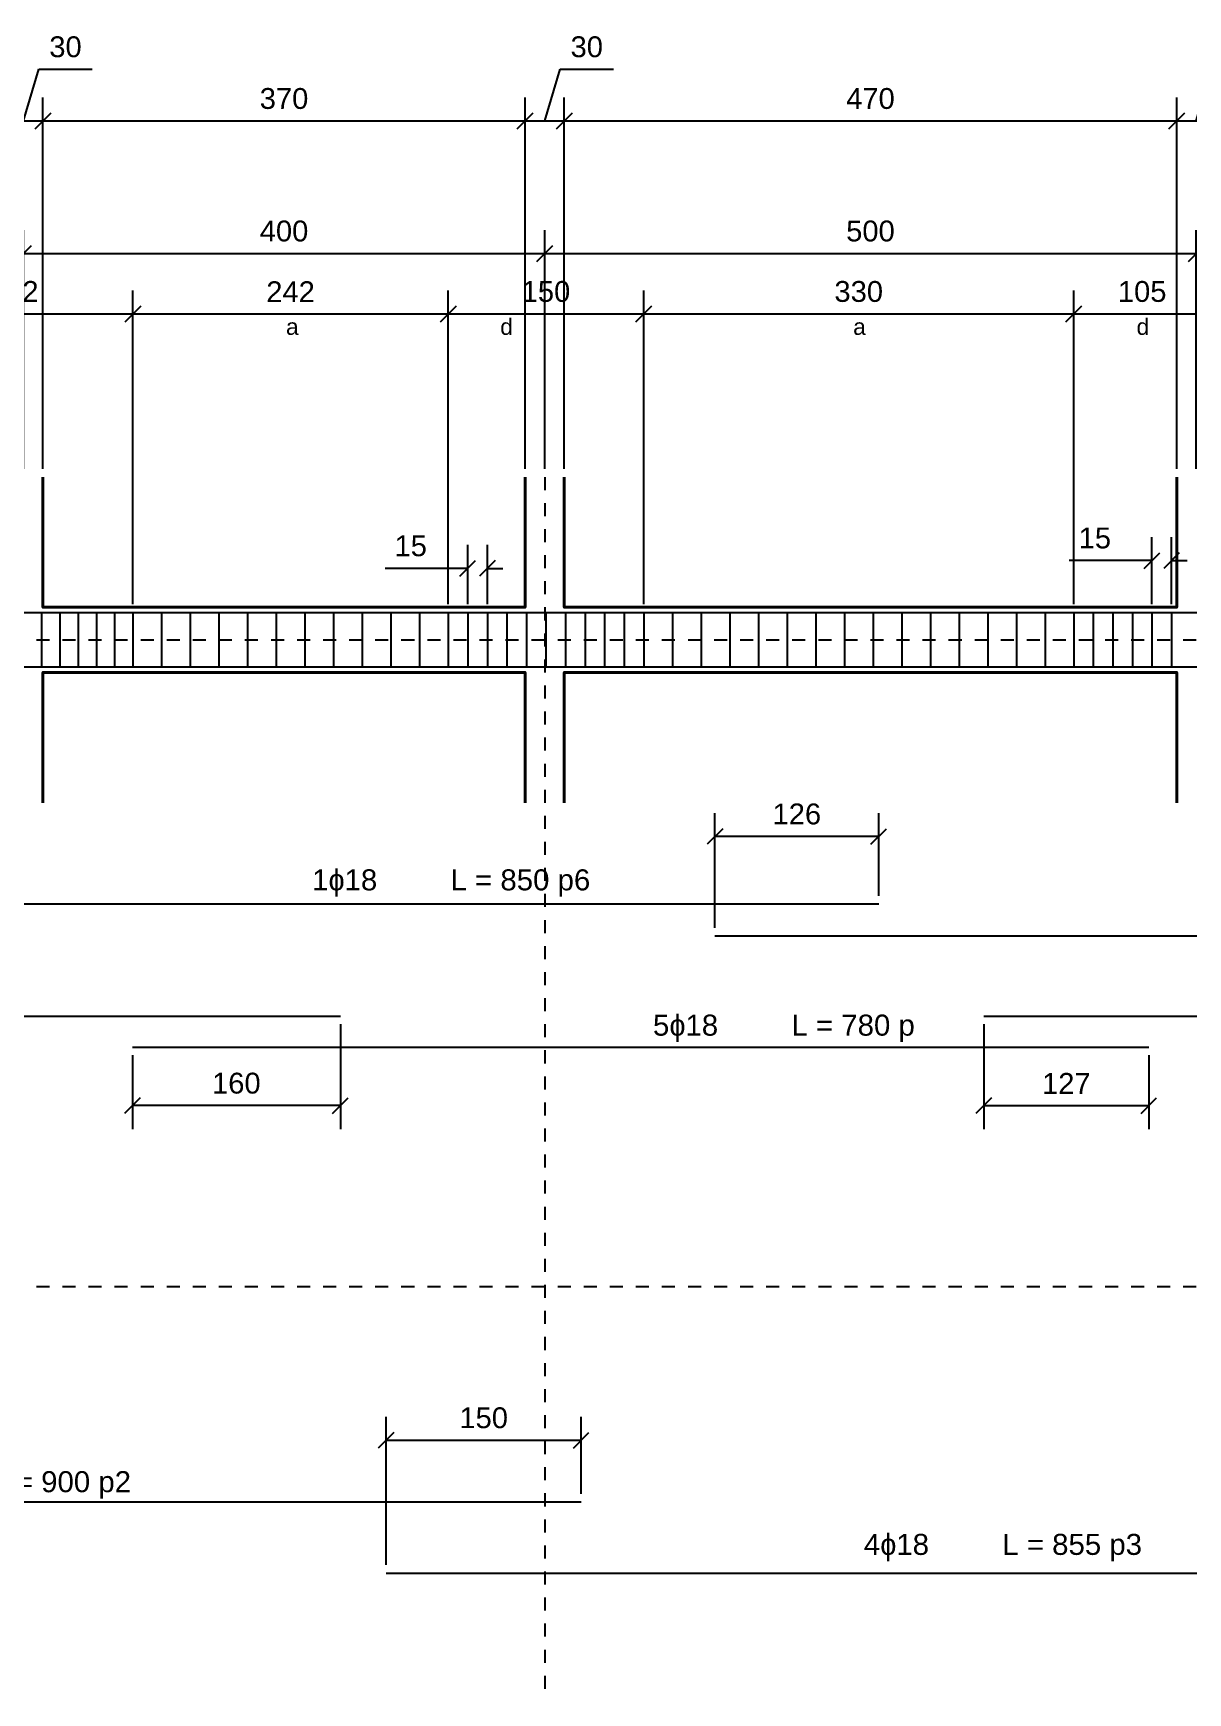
# Model space of a CAD drawing. Header units: millimetres. Extents: x 2008.4 to 2094, y 2341.6 to 2370.3.
# Drawn here: x 2016.33 to 2025.19, y 2357.55 to 2370.29 of the extents above; entities that cross this region are included whole.
import ezdxf

# ---------------------------------------------------------------- set-up
doc = ezdxf.new("R2010")
doc.units = ezdxf.units.MM
doc.header["$LTSCALE"] = 0.025
doc.linetypes.add('ACAD_ISO02W100', pattern=[15, 12, -3])
doc.linetypes.add('ACAD_ISO04W100', pattern=[30, 24, -3, 0, -3])
for name, color, linetype in [('armatura flessione', 1, 'Continuous'), ('armatura taglio', 1, 'Continuous'), ('cls', 3, 'Continuous'), ('proiezioni', 4, 'Continuous'), ('quote', 2, 'Continuous'), ('quote staffe', 2, 'Continuous'), ('testi', 2, 'Continuous'), ('testi staffe', 2, 'Continuous')]:
    doc.layers.add(name, color=color, linetype=linetype)
doc.layers.get('0').off()
doc.styles.get("Standard").update_dxf_attribs({"font": 'arial.ttf'})
doc.dimstyles.new('Quote', dxfattribs={"dimtxt": 0.16, "dimasz": 0.12, "dimexe": 0.18, "dimexo": 0.0625, "dimgap": 0.09, "dimtad": 1, "dimdec": 0, "dimlfac": 100, "dimzin": 0, "dimdsep": 46, "dimtxsty": 'Standard', "dimblk": 'OBLIQUE', "dimcen": 0.09, "dimclrd": 256, "dimclrt": 256, "dimadec": 0, "dimazin": 0, "dimtfac": 1, "dimtdec": 0, "dimtofl": 0, "dimtmove": 0, "dimatfit": 3, "dimldrblk": 'OBLIQUE', "dimfxl": 1, "dimtolj": 1, "dimtzin": 0, "dimlwd": 25, "dimarcsym": 0})

# ---------------------------------------------------------------- blocks, each defined once
blk = doc.blocks.new('_Oblique')
at = {"color": 0, "linetype": 'ByBlock', "lineweight": -2}
blk.add_line((-0.5, -0.5), (0.5, 0.5), dxfattribs=at)
blk = doc.blocks.new('*D3')
at = {"layer": 'Defpoints', "color": 0, "transparency": 16777216}
for p in [(2020.537, 2359.488), (2020.537, 2359.015), (2019.04, 2358.469)]:
    blk.add_point(p, dxfattribs=at)
at = {"layer": 'quote', "color": 0, "lineweight": -2, "transparency": 16777216}
for p, q in [((2019.04, 2358.531), (2019.04, 2359.668)), ((2020.537, 2359.078), (2020.537, 2359.668))]:
    blk.add_line(p, q, dxfattribs=at)
at = {"layer": 'quote', "lineweight": 25, "transparency": 16777216}
blk.add_line((2019.04, 2359.488), (2020.537, 2359.488), dxfattribs=at)
at = {"layer": 'quote', "lineweight": 25, "transparency": 16777216, "xscale": 0.12, "yscale": 0.12, "zscale": 0.12, "rotation": 180}
blk.add_blockref('_Oblique', (2019.04, 2359.488), dxfattribs=at)
at = {"layer": 'quote', "lineweight": 25, "transparency": 16777216, "xscale": 0.12, "yscale": 0.12, "zscale": 0.12}
blk.add_blockref('_Oblique', (2020.537, 2359.488), dxfattribs=at)
at = {"layer": 'quote', "transparency": 16777216, "insert": (2019.789, 2359.66), "char_height": 0.16, "attachment_point": 5}
blk.add_mtext('\\A1;150', dxfattribs=at)
blk = doc.blocks.new('*D5')
at = {"layer": 'Defpoints', "color": 0, "transparency": 16777216}
for p in [(2023.626, 2362.744), (2024.893, 2362.506), (2024.893, 2362.057)]:
    blk.add_point(p, dxfattribs=at)
at = {"layer": 'quote', "color": 0, "lineweight": -2, "transparency": 16777216}
for p, q in [((2023.626, 2362.681), (2023.626, 2361.877)), ((2024.893, 2362.443), (2024.893, 2361.877))]:
    blk.add_line(p, q, dxfattribs=at)
at = {"layer": 'quote', "lineweight": 25, "transparency": 16777216}
blk.add_line((2023.626, 2362.057), (2024.893, 2362.057), dxfattribs=at)
at = {"layer": 'quote', "lineweight": 25, "transparency": 16777216, "xscale": 0.12, "yscale": 0.12, "zscale": 0.12, "rotation": 180}
blk.add_blockref('_Oblique', (2023.626, 2362.057), dxfattribs=at)
at = {"layer": 'quote', "lineweight": 25, "transparency": 16777216, "xscale": 0.12, "yscale": 0.12, "zscale": 0.12}
blk.add_blockref('_Oblique', (2024.893, 2362.057), dxfattribs=at)
at = {"layer": 'quote', "transparency": 16777216, "insert": (2024.26, 2362.227), "char_height": 0.16, "attachment_point": 5}
blk.add_mtext('\\A1;127', dxfattribs=at)
blk = doc.blocks.new('*D7')
at = {"layer": 'Defpoints', "color": 0, "transparency": 16777216}
for p in [(2021.564, 2364.122), (2022.82, 2363.604), (2021.564, 2363.359)]:
    blk.add_point(p, dxfattribs=at)
at = {"layer": 'quote', "color": 0, "lineweight": -2, "transparency": 16777216}
for p, q in [((2021.564, 2363.421), (2021.564, 2364.302)), ((2022.82, 2363.667), (2022.82, 2364.302))]:
    blk.add_line(p, q, dxfattribs=at)
at = {"layer": 'quote', "lineweight": 25, "transparency": 16777216}
blk.add_line((2022.82, 2364.122), (2021.564, 2364.122), dxfattribs=at)
at = {"layer": 'quote', "lineweight": 25, "transparency": 16777216, "xscale": 0.12, "yscale": 0.12, "zscale": 0.12, "rotation": 180}
blk.add_blockref('_Oblique', (2021.564, 2364.122), dxfattribs=at)
at = {"layer": 'quote', "lineweight": 25, "transparency": 16777216, "xscale": 0.12, "yscale": 0.12, "zscale": 0.12}
blk.add_blockref('_Oblique', (2022.82, 2364.122), dxfattribs=at)
at = {"layer": 'quote', "transparency": 16777216, "insert": (2022.192, 2364.294), "char_height": 0.16, "attachment_point": 5}
blk.add_mtext('\\A1;126', dxfattribs=at)
blk = doc.blocks.new('*D8')
at = {"layer": 'Defpoints', "color": 0, "transparency": 16777216}
for p in [(2018.689, 2362.744), (2017.093, 2362.506), (2017.093, 2362.057)]:
    blk.add_point(p, dxfattribs=at)
at = {"layer": 'quote', "color": 0, "lineweight": -2, "transparency": 16777216}
for p, q in [((2018.689, 2362.681), (2018.689, 2361.877)), ((2017.093, 2362.443), (2017.093, 2361.877))]:
    blk.add_line(p, q, dxfattribs=at)
at = {"layer": 'quote', "lineweight": 25, "transparency": 16777216}
blk.add_line((2018.689, 2362.057), (2017.093, 2362.057), dxfattribs=at)
at = {"layer": 'quote', "lineweight": 25, "transparency": 16777216, "xscale": 0.12, "yscale": 0.12, "zscale": 0.12, "rotation": 180}
blk.add_blockref('_Oblique', (2017.093, 2362.057), dxfattribs=at)
at = {"layer": 'quote', "lineweight": 25, "transparency": 16777216, "xscale": 0.12, "yscale": 0.12, "zscale": 0.12}
blk.add_blockref('_Oblique', (2018.689, 2362.057), dxfattribs=at)
at = {"layer": 'quote', "transparency": 16777216, "insert": (2017.891, 2362.228), "char_height": 0.16, "attachment_point": 5}
blk.add_mtext('\\A1;160', dxfattribs=at)
blk = doc.blocks.new('*D12')
at = {"layer": 'Defpoints', "color": 0, "transparency": 16777216}
for p in [(2020.257, 2368.596), (2016.257, 2366.881), (2020.257, 2366.881)]:
    blk.add_point(p, dxfattribs=at)
at = {"layer": 'quote', "color": 0, "lineweight": -2, "transparency": 16777216}
for p, q in [((2016.257, 2366.944), (2016.257, 2368.776)), ((2020.257, 2366.944), (2020.257, 2368.776))]:
    blk.add_line(p, q, dxfattribs=at)
at = {"layer": 'quote', "lineweight": 25, "transparency": 16777216}
blk.add_line((2016.257, 2368.596), (2020.257, 2368.596), dxfattribs=at)
at = {"layer": 'quote', "lineweight": 25, "transparency": 16777216, "xscale": 0.12, "yscale": 0.12, "zscale": 0.12, "rotation": 180}
blk.add_blockref('_Oblique', (2016.257, 2368.596), dxfattribs=at)
at = {"layer": 'quote', "lineweight": 25, "transparency": 16777216, "xscale": 0.12, "yscale": 0.12, "zscale": 0.12}
blk.add_blockref('_Oblique', (2020.257, 2368.596), dxfattribs=at)
at = {"layer": 'quote', "transparency": 16777216, "insert": (2018.257, 2368.768), "char_height": 0.16, "attachment_point": 5}
blk.add_mtext('\\A1;400', dxfattribs=at)
blk = doc.blocks.new('*D13')
at = {"layer": 'Defpoints', "color": 0, "transparency": 16777216}
for p in [(2025.257, 2368.596), (2020.257, 2366.881), (2025.257, 2366.881)]:
    blk.add_point(p, dxfattribs=at)
at = {"layer": 'quote', "color": 0, "lineweight": -2, "transparency": 16777216}
for p, q in [((2020.257, 2366.944), (2020.257, 2368.776)), ((2025.257, 2366.944), (2025.257, 2368.776))]:
    blk.add_line(p, q, dxfattribs=at)
at = {"layer": 'quote', "lineweight": 25, "transparency": 16777216}
blk.add_line((2020.257, 2368.596), (2025.257, 2368.596), dxfattribs=at)
at = {"layer": 'quote', "lineweight": 25, "transparency": 16777216, "xscale": 0.12, "yscale": 0.12, "zscale": 0.12, "rotation": 180}
blk.add_blockref('_Oblique', (2020.257, 2368.596), dxfattribs=at)
at = {"layer": 'quote', "lineweight": 25, "transparency": 16777216, "xscale": 0.12, "yscale": 0.12, "zscale": 0.12}
blk.add_blockref('_Oblique', (2025.257, 2368.596), dxfattribs=at)
at = {"layer": 'quote', "transparency": 16777216, "insert": (2022.757, 2368.768), "char_height": 0.16, "attachment_point": 5}
blk.add_mtext('\\A1;500', dxfattribs=at)
blk = doc.blocks.new('*D20')
at = {"layer": 'Defpoints', "color": 0, "transparency": 16777216}
for p in [(2016.407, 2369.614), (2016.107, 2366.881), (2016.407, 2366.881)]:
    blk.add_point(p, dxfattribs=at)
at = {"layer": 'quote', "lineweight": 25, "transparency": 16777216}
for p, q in [((2016.257, 2369.614), (2016.376, 2370.01)), ((2016.376, 2370.01), (2016.785, 2370.01)), ((2016.107, 2369.614), (2016.407, 2369.614))]:
    blk.add_line(p, q, dxfattribs=at)
at = {"layer": 'quote', "color": 0, "lineweight": -2, "transparency": 16777216}
for p, q in [((2016.107, 2366.944), (2016.107, 2369.794)), ((2016.407, 2366.944), (2016.407, 2369.794))]:
    blk.add_line(p, q, dxfattribs=at)
at = {"layer": 'quote', "lineweight": 25, "transparency": 16777216, "xscale": 0.12, "yscale": 0.12, "zscale": 0.12, "rotation": 180}
blk.add_blockref('_Oblique', (2016.107, 2369.614), dxfattribs=at)
at = {"layer": 'quote', "lineweight": 25, "transparency": 16777216, "xscale": 0.12, "yscale": 0.12, "zscale": 0.12}
blk.add_blockref('_Oblique', (2016.407, 2369.614), dxfattribs=at)
at = {"layer": 'quote', "transparency": 16777216, "insert": (2016.58, 2370.182), "char_height": 0.16, "attachment_point": 5}
blk.add_mtext('\\A1;30', dxfattribs=at)
blk = doc.blocks.new('*D21')
at = {"layer": 'Defpoints', "color": 0, "transparency": 16777216}
for p in [(2020.107, 2369.614), (2016.407, 2366.881), (2020.107, 2366.881)]:
    blk.add_point(p, dxfattribs=at)
at = {"layer": 'quote', "color": 0, "lineweight": -2, "transparency": 16777216}
for p, q in [((2016.407, 2366.944), (2016.407, 2369.794)), ((2020.107, 2366.944), (2020.107, 2369.794))]:
    blk.add_line(p, q, dxfattribs=at)
at = {"layer": 'quote', "lineweight": 25, "transparency": 16777216}
blk.add_line((2016.407, 2369.614), (2020.107, 2369.614), dxfattribs=at)
at = {"layer": 'quote', "lineweight": 25, "transparency": 16777216, "xscale": 0.12, "yscale": 0.12, "zscale": 0.12, "rotation": 180}
blk.add_blockref('_Oblique', (2016.407, 2369.614), dxfattribs=at)
at = {"layer": 'quote', "lineweight": 25, "transparency": 16777216, "xscale": 0.12, "yscale": 0.12, "zscale": 0.12}
blk.add_blockref('_Oblique', (2020.107, 2369.614), dxfattribs=at)
at = {"layer": 'quote', "transparency": 16777216, "insert": (2018.257, 2369.785), "char_height": 0.16, "attachment_point": 5}
blk.add_mtext('\\A1;370', dxfattribs=at)
blk = doc.blocks.new('*D22')
at = {"layer": 'Defpoints', "color": 0, "transparency": 16777216}
for p in [(2020.407, 2369.614), (2020.107, 2366.881), (2020.407, 2366.881)]:
    blk.add_point(p, dxfattribs=at)
at = {"layer": 'quote', "lineweight": 25, "transparency": 16777216}
for p, q in [((2020.257, 2369.614), (2020.376, 2370.01)), ((2020.376, 2370.01), (2020.785, 2370.01)), ((2020.107, 2369.614), (2020.407, 2369.614))]:
    blk.add_line(p, q, dxfattribs=at)
at = {"layer": 'quote', "color": 0, "lineweight": -2, "transparency": 16777216}
for p, q in [((2020.107, 2366.944), (2020.107, 2369.794)), ((2020.407, 2366.944), (2020.407, 2369.794))]:
    blk.add_line(p, q, dxfattribs=at)
at = {"layer": 'quote', "lineweight": 25, "transparency": 16777216, "xscale": 0.12, "yscale": 0.12, "zscale": 0.12, "rotation": 180}
blk.add_blockref('_Oblique', (2020.107, 2369.614), dxfattribs=at)
at = {"layer": 'quote', "lineweight": 25, "transparency": 16777216, "xscale": 0.12, "yscale": 0.12, "zscale": 0.12}
blk.add_blockref('_Oblique', (2020.407, 2369.614), dxfattribs=at)
at = {"layer": 'quote', "transparency": 16777216, "insert": (2020.58, 2370.182), "char_height": 0.16, "attachment_point": 5}
blk.add_mtext('\\A1;30', dxfattribs=at)
blk = doc.blocks.new('*D23')
at = {"layer": 'Defpoints', "color": 0, "transparency": 16777216}
for p in [(2025.107, 2369.614), (2020.407, 2366.881), (2025.107, 2366.881)]:
    blk.add_point(p, dxfattribs=at)
at = {"layer": 'quote', "color": 0, "lineweight": -2, "transparency": 16777216}
for p, q in [((2020.407, 2366.944), (2020.407, 2369.794)), ((2025.107, 2366.944), (2025.107, 2369.794))]:
    blk.add_line(p, q, dxfattribs=at)
at = {"layer": 'quote', "lineweight": 25, "transparency": 16777216}
blk.add_line((2020.407, 2369.614), (2025.107, 2369.614), dxfattribs=at)
at = {"layer": 'quote', "lineweight": 25, "transparency": 16777216, "xscale": 0.12, "yscale": 0.12, "zscale": 0.12, "rotation": 180}
blk.add_blockref('_Oblique', (2020.407, 2369.614), dxfattribs=at)
at = {"layer": 'quote', "lineweight": 25, "transparency": 16777216, "xscale": 0.12, "yscale": 0.12, "zscale": 0.12}
blk.add_blockref('_Oblique', (2025.107, 2369.614), dxfattribs=at)
at = {"layer": 'quote', "transparency": 16777216, "insert": (2022.757, 2369.785), "char_height": 0.16, "attachment_point": 5}
blk.add_mtext('\\A1;470', dxfattribs=at)
blk = doc.blocks.new('*D24')
at = {"layer": 'Defpoints', "color": 0, "transparency": 16777216}
for p in [(2025.407, 2369.614), (2025.107, 2366.881), (2025.407, 2366.881)]:
    blk.add_point(p, dxfattribs=at)
at = {"layer": 'quote', "lineweight": 25, "transparency": 16777216}
for p, q in [((2025.257, 2369.614), (2025.376, 2370.01)), ((2025.376, 2370.01), (2025.785, 2370.01)), ((2025.107, 2369.614), (2025.407, 2369.614))]:
    blk.add_line(p, q, dxfattribs=at)
at = {"layer": 'quote', "color": 0, "lineweight": -2, "transparency": 16777216}
for p, q in [((2025.107, 2366.944), (2025.107, 2369.794)), ((2025.407, 2366.944), (2025.407, 2369.794))]:
    blk.add_line(p, q, dxfattribs=at)
at = {"layer": 'quote', "lineweight": 25, "transparency": 16777216, "xscale": 0.12, "yscale": 0.12, "zscale": 0.12, "rotation": 180}
blk.add_blockref('_Oblique', (2025.107, 2369.614), dxfattribs=at)
at = {"layer": 'quote', "lineweight": 25, "transparency": 16777216, "xscale": 0.12, "yscale": 0.12, "zscale": 0.12}
blk.add_blockref('_Oblique', (2025.407, 2369.614), dxfattribs=at)
at = {"layer": 'quote', "transparency": 16777216, "insert": (2025.58, 2370.182), "char_height": 0.16, "attachment_point": 5}
blk.add_mtext('\\A1;30', dxfattribs=at)
blk = doc.blocks.new('*D33')
at = {"layer": 'Defpoints', "color": 0, "transparency": 16777216}
for p in [(2019.667, 2366.18), (2019.667, 2365.841), (2019.817, 2365.841)]:
    blk.add_point(p, dxfattribs=at)
at = {"layer": 'quote staffe', "color": 0, "lineweight": -2, "transparency": 16777216}
for p, q in [((2019.667, 2365.904), (2019.667, 2366.36)), ((2019.817, 2365.904), (2019.817, 2366.36))]:
    blk.add_line(p, q, dxfattribs=at)
at = {"layer": 'quote staffe', "lineweight": 25, "transparency": 16777216}
for p, q in [((2019.667, 2366.18), (2019.032, 2366.18)), ((2019.817, 2366.18), (2019.937, 2366.18))]:
    blk.add_line(p, q, dxfattribs=at)
at = {"layer": 'quote staffe', "lineweight": 25, "transparency": 16777216, "xscale": 0.12, "yscale": 0.12, "zscale": 0.12}
blk.add_blockref('_Oblique', (2019.667, 2366.18), dxfattribs=at)
at = {"layer": 'quote staffe', "lineweight": 25, "transparency": 16777216, "xscale": 0.12, "yscale": 0.12, "zscale": 0.12, "rotation": 180}
blk.add_blockref('_Oblique', (2019.817, 2366.18), dxfattribs=at)
at = {"layer": 'quote staffe', "transparency": 16777216, "insert": (2019.229, 2366.352), "char_height": 0.16, "attachment_point": 5}
blk.add_mtext('\\A1;15', dxfattribs=at)
blk = doc.blocks.new('*D34')
at = {"layer": 'Defpoints', "color": 0, "transparency": 16777216}
for p in [(2024.917, 2366.24), (2024.917, 2365.841), (2025.067, 2365.841)]:
    blk.add_point(p, dxfattribs=at)
at = {"layer": 'quote staffe', "color": 0, "lineweight": -2, "transparency": 16777216}
for p, q in [((2024.917, 2365.904), (2024.917, 2366.42)), ((2025.067, 2365.904), (2025.067, 2366.42))]:
    blk.add_line(p, q, dxfattribs=at)
at = {"layer": 'quote staffe', "lineweight": 25, "transparency": 16777216}
for p, q in [((2024.917, 2366.24), (2024.282, 2366.24)), ((2025.067, 2366.24), (2025.187, 2366.24))]:
    blk.add_line(p, q, dxfattribs=at)
at = {"layer": 'quote staffe', "lineweight": 25, "transparency": 16777216, "xscale": 0.12, "yscale": 0.12, "zscale": 0.12}
blk.add_blockref('_Oblique', (2024.917, 2366.24), dxfattribs=at)
at = {"layer": 'quote staffe', "lineweight": 25, "transparency": 16777216, "xscale": 0.12, "yscale": 0.12, "zscale": 0.12, "rotation": 180}
blk.add_blockref('_Oblique', (2025.067, 2366.24), dxfattribs=at)
at = {"layer": 'quote staffe', "transparency": 16777216, "insert": (2024.479, 2366.412), "char_height": 0.16, "attachment_point": 5}
blk.add_mtext('\\A1;15', dxfattribs=at)
blk = doc.blocks.new('*D43')
at = {"layer": 'Defpoints', "color": 0, "transparency": 16777216}
for p in [(2017.097, 2368.133), (2015.277, 2365.841), (2017.097, 2365.841)]:
    blk.add_point(p, dxfattribs=at)
at = {"layer": 'quote staffe', "color": 0, "lineweight": -2, "transparency": 16777216}
for p, q in [((2015.277, 2365.904), (2015.277, 2368.313)), ((2017.097, 2365.904), (2017.097, 2368.313))]:
    blk.add_line(p, q, dxfattribs=at)
at = {"layer": 'quote staffe', "lineweight": 25, "transparency": 16777216}
blk.add_line((2015.277, 2368.133), (2017.097, 2368.133), dxfattribs=at)
at = {"layer": 'quote staffe', "lineweight": 25, "transparency": 16777216, "xscale": 0.12, "yscale": 0.12, "zscale": 0.12, "rotation": 180}
blk.add_blockref('_Oblique', (2015.277, 2368.133), dxfattribs=at)
at = {"layer": 'quote staffe', "lineweight": 25, "transparency": 16777216, "xscale": 0.12, "yscale": 0.12, "zscale": 0.12}
blk.add_blockref('_Oblique', (2017.097, 2368.133), dxfattribs=at)
at = {"layer": 'quote staffe', "transparency": 16777216, "insert": (2016.187, 2368.304), "char_height": 0.16, "attachment_point": 5}
blk.add_mtext('\\A1;182', dxfattribs=at)
blk = doc.blocks.new('*D44')
at = {"layer": 'Defpoints', "color": 0, "transparency": 16777216}
for p in [(2019.517, 2368.133), (2017.097, 2365.841), (2019.517, 2365.841)]:
    blk.add_point(p, dxfattribs=at)
at = {"layer": 'quote staffe', "color": 0, "lineweight": -2, "transparency": 16777216}
for p, q in [((2017.097, 2365.904), (2017.097, 2368.313)), ((2019.517, 2365.904), (2019.517, 2368.313))]:
    blk.add_line(p, q, dxfattribs=at)
at = {"layer": 'quote staffe', "lineweight": 25, "transparency": 16777216}
blk.add_line((2017.097, 2368.133), (2019.517, 2368.133), dxfattribs=at)
at = {"layer": 'quote staffe', "lineweight": 25, "transparency": 16777216, "xscale": 0.12, "yscale": 0.12, "zscale": 0.12, "rotation": 180}
blk.add_blockref('_Oblique', (2017.097, 2368.133), dxfattribs=at)
at = {"layer": 'quote staffe', "lineweight": 25, "transparency": 16777216, "xscale": 0.12, "yscale": 0.12, "zscale": 0.12}
blk.add_blockref('_Oblique', (2019.517, 2368.133), dxfattribs=at)
at = {"layer": 'quote staffe', "transparency": 16777216, "insert": (2018.307, 2368.303), "char_height": 0.16, "attachment_point": 5}
blk.add_mtext('\\A1;242', dxfattribs=at)
blk = doc.blocks.new('*D45')
at = {"layer": 'Defpoints', "color": 0, "transparency": 16777216}
for p in [(2021.017, 2368.133), (2019.517, 2365.841), (2021.017, 2365.841)]:
    blk.add_point(p, dxfattribs=at)
at = {"layer": 'quote staffe', "color": 0, "lineweight": -2, "transparency": 16777216}
for p, q in [((2019.517, 2365.904), (2019.517, 2368.313)), ((2021.017, 2365.904), (2021.017, 2368.313))]:
    blk.add_line(p, q, dxfattribs=at)
at = {"layer": 'quote staffe', "lineweight": 25, "transparency": 16777216}
blk.add_line((2019.517, 2368.133), (2021.017, 2368.133), dxfattribs=at)
at = {"layer": 'quote staffe', "lineweight": 25, "transparency": 16777216, "xscale": 0.12, "yscale": 0.12, "zscale": 0.12, "rotation": 180}
blk.add_blockref('_Oblique', (2019.517, 2368.133), dxfattribs=at)
at = {"layer": 'quote staffe', "lineweight": 25, "transparency": 16777216, "xscale": 0.12, "yscale": 0.12, "zscale": 0.12}
blk.add_blockref('_Oblique', (2021.017, 2368.133), dxfattribs=at)
at = {"layer": 'quote staffe', "transparency": 16777216, "insert": (2020.267, 2368.304), "char_height": 0.16, "attachment_point": 5}
blk.add_mtext('\\A1;150', dxfattribs=at)
blk = doc.blocks.new('*D46')
at = {"layer": 'Defpoints', "color": 0, "transparency": 16777216}
for p in [(2024.317, 2368.133), (2021.017, 2365.841), (2024.317, 2365.841)]:
    blk.add_point(p, dxfattribs=at)
at = {"layer": 'quote staffe', "color": 0, "lineweight": -2, "transparency": 16777216}
for p, q in [((2021.017, 2365.904), (2021.017, 2368.313)), ((2024.317, 2365.904), (2024.317, 2368.313))]:
    blk.add_line(p, q, dxfattribs=at)
at = {"layer": 'quote staffe', "lineweight": 25, "transparency": 16777216}
blk.add_line((2021.017, 2368.133), (2024.317, 2368.133), dxfattribs=at)
at = {"layer": 'quote staffe', "lineweight": 25, "transparency": 16777216, "xscale": 0.12, "yscale": 0.12, "zscale": 0.12, "rotation": 180}
blk.add_blockref('_Oblique', (2021.017, 2368.133), dxfattribs=at)
at = {"layer": 'quote staffe', "lineweight": 25, "transparency": 16777216, "xscale": 0.12, "yscale": 0.12, "zscale": 0.12}
blk.add_blockref('_Oblique', (2024.317, 2368.133), dxfattribs=at)
at = {"layer": 'quote staffe', "transparency": 16777216, "insert": (2022.667, 2368.304), "char_height": 0.16, "attachment_point": 5}
blk.add_mtext('\\A1;330', dxfattribs=at)
blk = doc.blocks.new('*D47')
at = {"layer": 'Defpoints', "color": 0, "transparency": 16777216}
for p in [(2025.367, 2368.133), (2024.317, 2365.841), (2025.367, 2365.841)]:
    blk.add_point(p, dxfattribs=at)
at = {"layer": 'quote staffe', "color": 0, "lineweight": -2, "transparency": 16777216}
for p, q in [((2024.317, 2365.904), (2024.317, 2368.313)), ((2025.367, 2365.904), (2025.367, 2368.313))]:
    blk.add_line(p, q, dxfattribs=at)
at = {"layer": 'quote staffe', "lineweight": 25, "transparency": 16777216}
blk.add_line((2024.317, 2368.133), (2025.367, 2368.133), dxfattribs=at)
at = {"layer": 'quote staffe', "lineweight": 25, "transparency": 16777216, "xscale": 0.12, "yscale": 0.12, "zscale": 0.12, "rotation": 180}
blk.add_blockref('_Oblique', (2024.317, 2368.133), dxfattribs=at)
at = {"layer": 'quote staffe', "lineweight": 25, "transparency": 16777216, "xscale": 0.12, "yscale": 0.12, "zscale": 0.12}
blk.add_blockref('_Oblique', (2025.367, 2368.133), dxfattribs=at)
at = {"layer": 'quote staffe', "transparency": 16777216, "insert": (2024.842, 2368.304), "char_height": 0.16, "attachment_point": 5}
blk.add_mtext('\\A1;105', dxfattribs=at)

msp = doc.modelspace()

# ---------------------------------------------------------------- linework, layer by layer
at = {"layer": 'armatura flessione'}
for points in [[(2008.637, 2365.841), (2035.527, 2365.841)], [(2035.527, 2365.421), (2008.637, 2365.421)], [(2014.32, 2363.604), (2022.82, 2363.604)], [(2021.564, 2363.359), (2029.564, 2363.359)], [(2009.689, 2362.744), (2018.689, 2362.744)], [(2023.626, 2362.744), (2033.626, 2362.744)], [(2017.093, 2362.506), (2024.893, 2362.506)], [(2011.537, 2359.015), (2020.537, 2359.015)], [(2019.04, 2358.469), (2027.59, 2358.469)]]:
    msp.add_lwpolyline(points, dxfattribs=at)
at = {"layer": 'armatura taglio'}
for p, q in [((2016.397, 2365.841), (2016.397, 2365.421)), ((2016.537, 2365.841), (2016.537, 2365.421)), ((2016.677, 2365.841), (2016.677, 2365.421)), ((2016.817, 2365.841), (2016.817, 2365.421)), ((2016.957, 2365.841), (2016.957, 2365.421)), ((2017.097, 2365.841), (2017.097, 2365.421)), ((2017.317, 2365.841), (2017.317, 2365.421)), ((2017.537, 2365.841), (2017.537, 2365.421)), ((2017.757, 2365.841), (2017.757, 2365.421)), ((2017.977, 2365.841), (2017.977, 2365.421)), ((2018.197, 2365.841), (2018.197, 2365.421)), ((2018.417, 2365.841), (2018.417, 2365.421)), ((2018.637, 2365.841), (2018.637, 2365.421)), ((2018.857, 2365.841), (2018.857, 2365.421)), ((2019.077, 2365.841), (2019.077, 2365.421)), ((2019.297, 2365.841), (2019.297, 2365.421)), ((2019.517, 2365.841), (2019.517, 2365.421)), ((2019.667, 2365.841), (2019.667, 2365.421)), ((2019.817, 2365.841), (2019.817, 2365.421)), ((2019.967, 2365.841), (2019.967, 2365.421)), ((2020.117, 2365.841), (2020.117, 2365.421)), ((2020.267, 2365.841), (2020.267, 2365.421)), ((2020.417, 2365.841), (2020.417, 2365.421)), ((2020.567, 2365.841), (2020.567, 2365.421)), ((2020.717, 2365.841), (2020.717, 2365.421)), ((2020.867, 2365.841), (2020.867, 2365.421)), ((2021.017, 2365.841), (2021.017, 2365.421)), ((2021.237, 2365.841), (2021.237, 2365.421)), ((2021.457, 2365.841), (2021.457, 2365.421)), ((2021.677, 2365.841), (2021.677, 2365.421)), ((2021.897, 2365.841), (2021.897, 2365.421)), ((2022.117, 2365.841), (2022.117, 2365.421)), ((2022.337, 2365.841), (2022.337, 2365.421)), ((2022.557, 2365.841), (2022.557, 2365.421)), ((2022.777, 2365.841), (2022.777, 2365.421)), ((2022.997, 2365.841), (2022.997, 2365.421)), ((2023.217, 2365.841), (2023.217, 2365.421)), ((2023.437, 2365.841), (2023.437, 2365.421)), ((2023.657, 2365.841), (2023.657, 2365.421)), ((2023.877, 2365.841), (2023.877, 2365.421)), ((2024.097, 2365.841), (2024.097, 2365.421)), ((2024.317, 2365.841), (2024.317, 2365.421)), ((2024.467, 2365.841), (2024.467, 2365.421)), ((2024.617, 2365.841), (2024.617, 2365.421)), ((2024.767, 2365.841), (2024.767, 2365.421)), ((2024.917, 2365.841), (2024.917, 2365.421)), ((2025.067, 2365.841), (2025.067, 2365.421))]:
    msp.add_line(p, q, dxfattribs=at)
at = {"layer": 'cls', "lineweight": 40}
for points in [[(2016.407, 2366.881), (2016.407, 2365.881), (2020.107, 2365.881), (2020.107, 2366.881)], [(2020.407, 2366.881), (2020.407, 2365.881), (2025.107, 2365.881), (2025.107, 2366.881)], [(2016.407, 2364.381), (2016.407, 2365.381), (2020.107, 2365.381), (2020.107, 2364.381)], [(2020.407, 2364.381), (2020.407, 2365.381), (2025.107, 2365.381), (2025.107, 2364.381)]]:
    msp.add_lwpolyline(points, dxfattribs=at)
at = {"layer": 'proiezioni', "color": 4, "linetype": 'ACAD_ISO02W100', "ltscale": 0.025}
for p, q in [((2020.257, 2366.881), (2020.257, 2357.55)), ((2008.757, 2365.631), (2035.557, 2365.631))]:
    msp.add_line(p, q, dxfattribs=at)
at = {"layer": 'proiezioni', "linetype": 'ACAD_ISO04W100', "ltscale": 0.015}
msp.add_line((2008.757, 2360.669), (2035.407, 2360.669), dxfattribs=at)

# ---------------------------------------------------------------- texts
at = {"layer": 'testi', "char_height": 0.125, "attachment_point": 1}
for s, insert in [('{\\H1.29167x;1ɸ18^I L = 850 p6}', (2018.472, 2363.87)), ('{\\H1.29167x;5ɸ18^I L = 780 p}', (2021.088, 2362.755)), ('{\\H1.29167x;4ɸ18^I L = 900 p2}', (2014.948, 2359.251)), ('{\\H1.29167x;4ɸ18^I L = 855 p3}', (2022.706, 2358.77))]:
    msp.add_mtext_dynamic_manual_height_columns(s, width=2.68204, gutter_width=0.625, heights=[0], dxfattribs=dict(at, insert=insert))
at = {"layer": 'testi staffe', "char_height": 0.125, "attachment_point": 1}
for s, insert in [('d', (2019.916, 2368.097)), ('d', (2024.799, 2368.097)), ('a', (2018.272, 2368.097)), ('a', (2022.624, 2368.097))]:
    msp.add_mtext_dynamic_manual_height_columns(s, width=0.19985, gutter_width=0.625, heights=[0], dxfattribs=dict(at, insert=insert))

# ---------------------------------------------------------------- dimensions: what is measured, and where the dimension line sits
at = {"layer": 'quote'}
for base, p1, p2, picture, middle in [((2016.407, 2369.614), (2016.107, 2366.881), (2016.407, 2366.881), '*D20', (2016.466, 2370.182)), ((2020.407, 2369.614), (2020.107, 2366.881), (2020.407, 2366.881), '*D22', (2020.466, 2370.182)), ((2025.407, 2369.614), (2025.107, 2366.881), (2025.407, 2366.881), '*D24', (2025.466, 2370.182)), ((2020.107, 2369.614), (2016.407, 2366.881), (2020.107, 2366.881), '*D21', (2018.257, 2369.785)), ((2025.107, 2369.614), (2020.407, 2366.881), (2025.107, 2366.881), '*D23', (2022.757, 2369.785)), ((2025.257, 2368.596), (2020.257, 2366.881), (2025.257, 2366.881), '*D13', (2022.757, 2368.768))]:
    dim = msp.add_linear_dim(base=base, p1=p1, p2=p2, dimstyle='Quote', override={"dimtmove": 1}, dxfattribs=at)
    dim.commit()
    dim.dimension.update_dxf_attribs({"geometry": picture, "text_midpoint": middle})
for base, p1, p2, picture, middle in [((2020.257, 2368.596), (2016.257, 2366.881), (2020.257, 2366.881), '*D12', (2018.257, 2368.768)), ((2021.564, 2364.122), (2022.82, 2363.604), (2021.564, 2363.359), '*D7', (2022.192, 2364.294)), ((2017.093, 2362.057), (2018.689, 2362.744), (2017.093, 2362.506), '*D8', (2017.891, 2362.228)), ((2024.893, 2362.057), (2023.626, 2362.744), (2024.893, 2362.506), '*D5', (2024.26, 2362.227)), ((2020.537, 2359.488), (2019.04, 2358.469), (2020.537, 2359.015), '*D3', (2019.789, 2359.66))]:
    dim = msp.add_linear_dim(base=base, p1=p1, p2=p2, dimstyle='Quote', dxfattribs=at)
    dim.commit()
    dim.dimension.update_dxf_attribs({"geometry": picture, "text_midpoint": middle})
at = {"layer": 'quote staffe'}
for base, p1, p2, picture, middle in [((2017.097, 2368.133), (2015.277, 2365.841), (2017.097, 2365.841), '*D43', (2016.187, 2368.304)), ((2019.517, 2368.133), (2017.097, 2365.841), (2019.517, 2365.841), '*D44', (2018.307, 2368.303)), ((2021.017, 2368.133), (2019.517, 2365.841), (2021.017, 2365.841), '*D45', (2020.267, 2368.304)), ((2024.317, 2368.133), (2021.017, 2365.841), (2024.317, 2365.841), '*D46', (2022.667, 2368.304)), ((2025.367, 2368.133), (2024.317, 2365.841), (2025.367, 2365.841), '*D47', (2024.842, 2368.304)), ((2019.667, 2366.18), (2019.817, 2365.841), (2019.667, 2365.841), '*D33', (2019.229, 2366.352)), ((2024.917, 2366.24), (2025.067, 2365.841), (2024.917, 2365.841), '*D34', (2024.479, 2366.412))]:
    dim = msp.add_linear_dim(base=base, p1=p1, p2=p2, dimstyle='Quote', dxfattribs=at)
    dim.commit()
    dim.dimension.update_dxf_attribs({"geometry": picture, "text_midpoint": middle})

doc.saveas('drawing.dxf')
